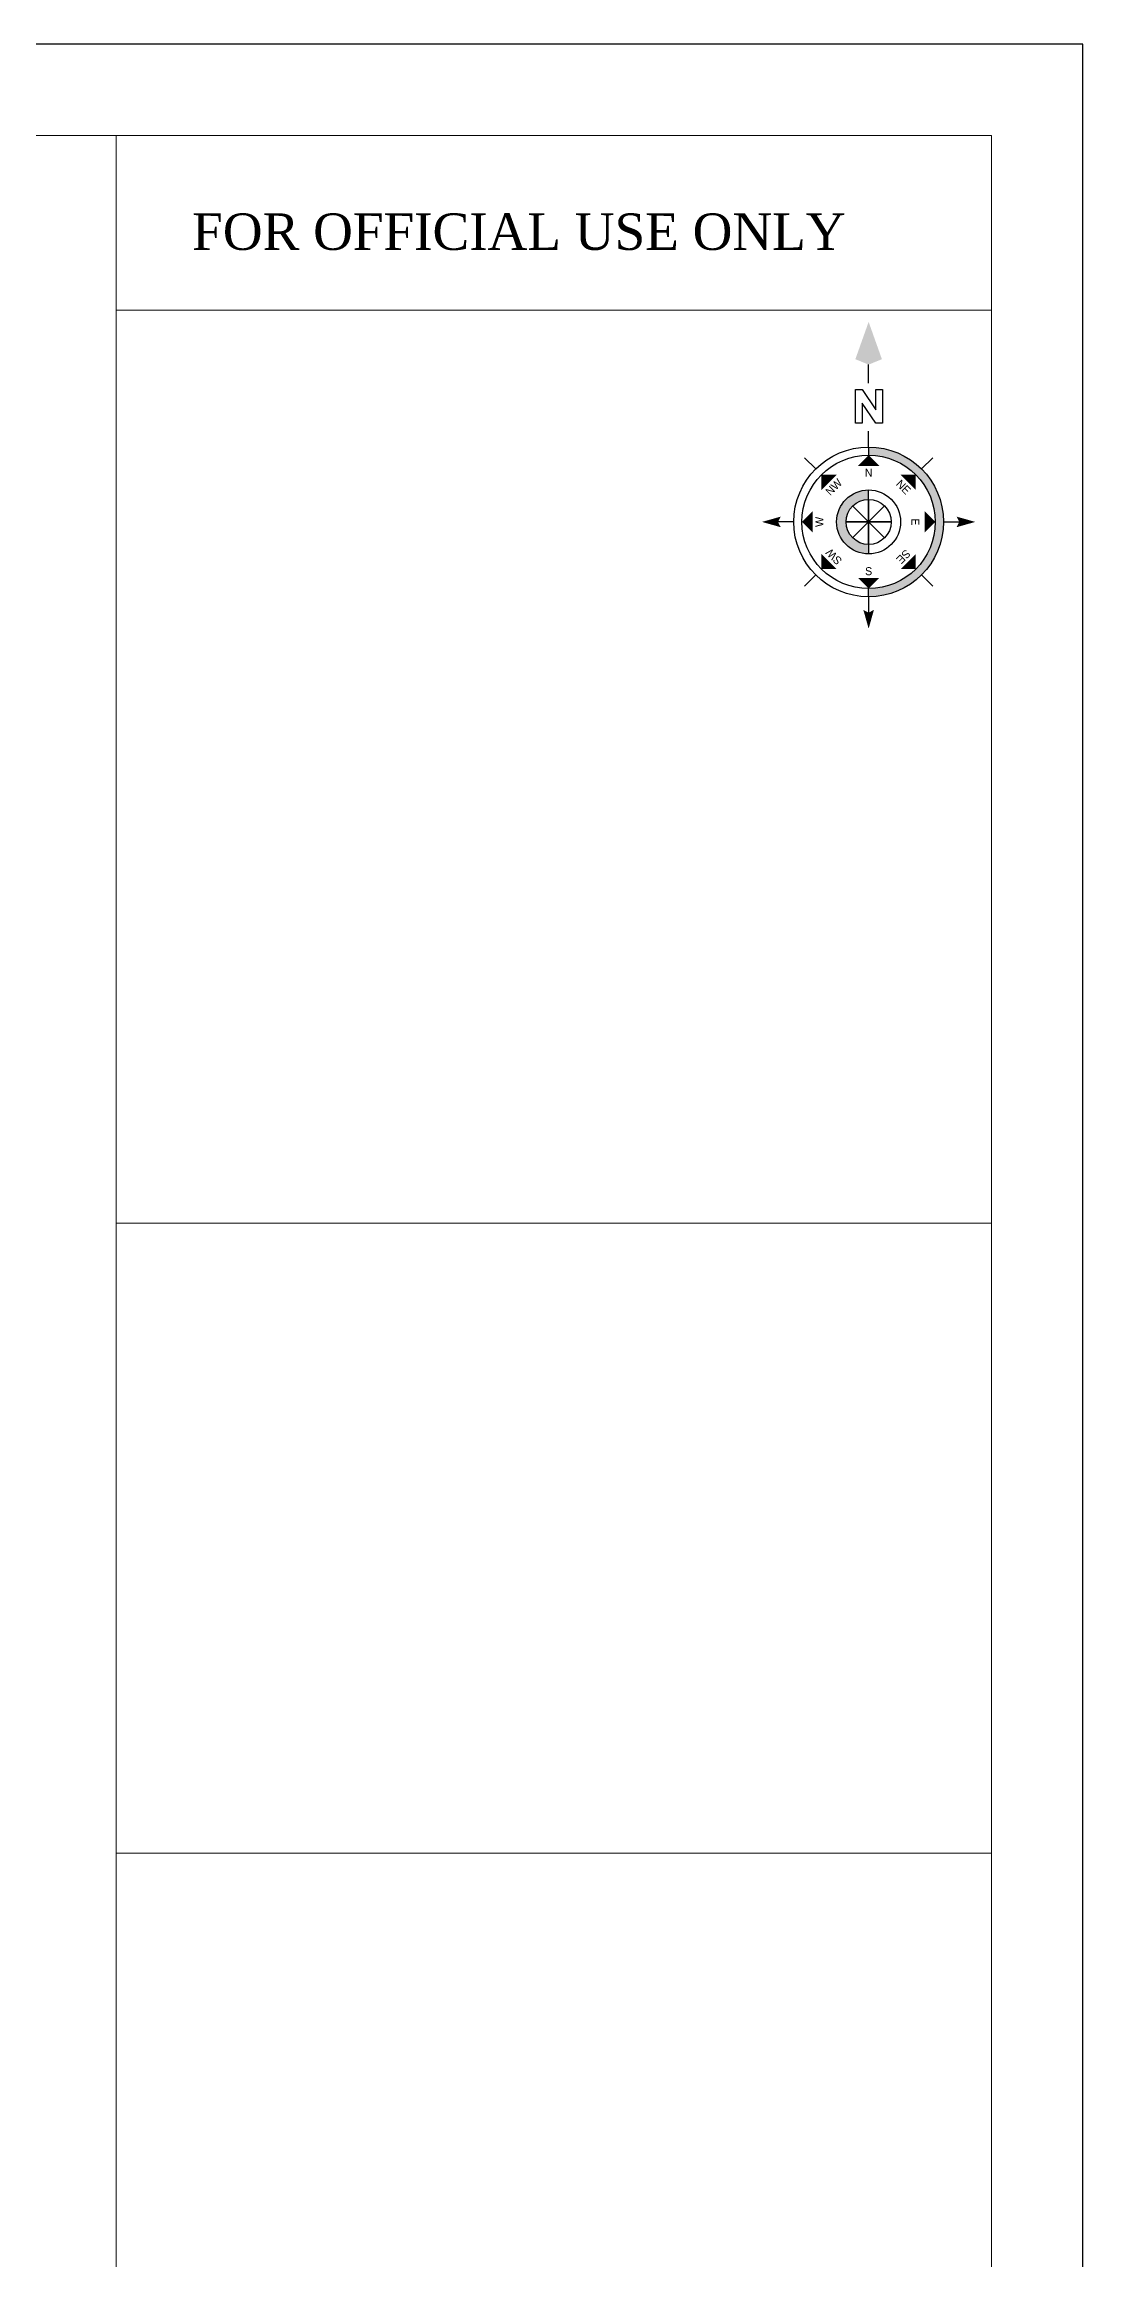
# Model space of a CAD drawing. Header units: inches. Extents: x 58262 to 68316, y -6134 to -3260.
# Drawn here: x 60912 to 61440, y -4384 to -3260 of the extents above; entities that cross this region are included whole.
import ezdxf
from ezdxf.enums import TextEntityAlignment as Align

# ---------------------------------------------------------------- set-up
doc = ezdxf.new("R2010")
doc.units = ezdxf.units.IN
doc.header["$MEASUREMENT"] = 0
doc.layers.add('ELE1', color=3, linetype='Continuous', lineweight=9)
doc.layers.add('Text', color=7, linetype='Continuous', lineweight=9)
doc.styles.add('RomanS', font='stylu.ttf', dxfattribs={"height": 2})
doc.styles.get("Standard").update_dxf_attribs({"font": 'times.ttf'})

# ---------------------------------------------------------------- blocks, each defined once
blk = doc.blocks.new('Anno_North_J_Metric')
h = blk.add_hatch(color=0)
h.paths.add_polyline_path([(-4.17, 0), (-4.68, 0, 1), (4.68, 0), (4.17, 0, -1)])
h.paths.add_polyline_path([(1.41, 0), (2, 0, 1), (-2, 0), (-1.41, 0, -1)])
at = {"color": 0}
for p, q in [((0, 4.68), (0, 5.67)), ((-3.31, 3.31), (-4.01, 4.01)), ((3.31, 3.31), (4.01, 4.01)), ((0, -1.41), (0, 1.41)), ((0, 1.41), (0, -1.41)), ((-4.68, 0), (-5.67, 0)), ((-4.68, 0), (-4.17, 0)), ((-1.41, 0), (-2, 0)), ((1.41, 0), (-1.41, 0)), ((-1.41, 0), (1.41, 0)), ((1, 1), (-1, -1)), ((1, -1), (-1, 1)), ((-1, -1), (1, 1)), ((-1, 1), (1, -1)), ((1.41, 0), (2, 0)), ((4.68, 0), (4.17, 0)), ((4.68, 0), (5.67, 0)), ((8.67, 0), (9.83, 0)), ((-3.31, -3.31), (-4.01, -4.01)), ((3.31, -3.31), (4.01, -4.01)), ((0, -4.68), (0, -5.67))]:
    blk.add_line(p, q, dxfattribs=at)
at = {"color": 0, "linetype": 'ByBlock'}
for p, q in [((6.17, 0.82), (8.27, 0.82)), ((6.17, 0.4), (6.17, 0.82)), ((6.17, -0.44), (7.43, 0.4)), ((7.43, 0.4), (6.17, 0.4)), ((8.27, 0.4), (7.01, -0.44)), ((8.27, 0.82), (8.27, 0.4)), ((6.17, -0.86), (6.17, -0.44)), ((8.27, -0.86), (6.17, -0.86)), ((7.01, -0.44), (8.27, -0.44)), ((8.27, -0.44), (8.27, -0.86))]:
    blk.add_line(p, q, dxfattribs=at)
at = {"color": 0}
for radius in [4.68, 4.17, 2, 1.41]:
    blk.add_circle((0, 0), radius, dxfattribs=at)
for points in [[(-0.33, 5.5), (0, 5.67), (0, 6.67)], [(0, 6.67), (0.33, 5.5), (0, 5.67)], [(0, 4.17), (0.67, 3.5), (-0.67, 3.5)], [(-2.95, 2.95), (-2, 2.95), (-2.95, 2)], [(2.95, 2.95), (2.95, 2), (2, 2.95)], [(-6.67, 0), (-5.5, 0.33), (-5.67, 0)], [(-5.5, -0.33), (-5.67, 0), (-6.67, 0)], [(-4.17, 0), (-3.5, 0.67), (-3.5, -0.67)], [(4.17, 0), (3.5, -0.67), (3.5, 0.67)], [(12.5, 0), (10.17, 0.83), (9.83, 0)], [(9.83, 0), (10.17, -0.83), (12.5, 0)], [(-2.95, -2.95), (-2.95, -2), (-2, -2.95)], [(2.95, -2.95), (2, -2.95), (2.95, -2)], [(0, -4.17), (-0.67, -3.5), (0.67, -3.5)], [(0, -6.67), (-0.33, -5.5), (0, -5.67)], [(0.33, -5.5), (0, -5.67), (0, -6.67)]]:
    blk.add_solid(points, dxfattribs=at)
at = {"color": 0, "style": 'RomanS'}
blk.add_text('W', height=0.5, dxfattribs=at).set_placement((0, 2.83), align=Align.CENTER)
for s, rotation, p in [('SW', 45, (-2, 2)), ('NW', 315, (2, 2)), ('S', 270, (-3.33, 0)), ('N', 270, (2.83, 0)), ('SE', 135, (-2, -2)), ('E', 180, (0, -2.67)), ('NE', 225, (2, -2))]:
    blk.add_text(s, height=0.5, rotation=rotation, dxfattribs=at).set_placement(p, align=Align.CENTER)

msp = doc.modelspace()

# ---------------------------------------------------------------- linework, layer by layer
at = {"layer": 'Defpoints'}
msp.add_lwpolyline([(61439.74, -3259.7), (58262.14, -3259.7), (58262.14, -5507.67), (61439.74, -5507.67)], close=True, dxfattribs=at)
at = {"layer": 'ELE1'}
for p, q in [((60948.77, -5461.35), (60948.77, -3306.02)), ((61393.43, -3394.57), (60948.77, -3394.57)), ((61393.43, -3858.06), (60948.77, -3858.06)), ((61393.43, -4177.83), (60948.77, -4177.83))]:
    msp.add_line(p, q, dxfattribs=at)
msp.add_lwpolyline([(58308.46, -3306.02), (61393.43, -3306.02), (61393.43, -5461.35), (58308.46, -5461.35)], close=True, dxfattribs=at)

# ---------------------------------------------------------------- block references
at = {"color": 0, "lineweight": 20, "ltscale": 0.5, "xscale": 8.12160000007134, "yscale": 8.12160000007134, "zscale": 8.12159999999858, "rotation": 90}
msp.add_blockref('Anno_North_J_Metric', (61330.98, -3502.13), dxfattribs=at)

# ---------------------------------------------------------------- texts
at = {"layer": 'Text'}
msp.add_text('FOR OFFICIAL USE ONLY', height=18.5271, dxfattribs=at).set_placement((60987.35, -3364.05))

doc.saveas('drawing.dxf')
